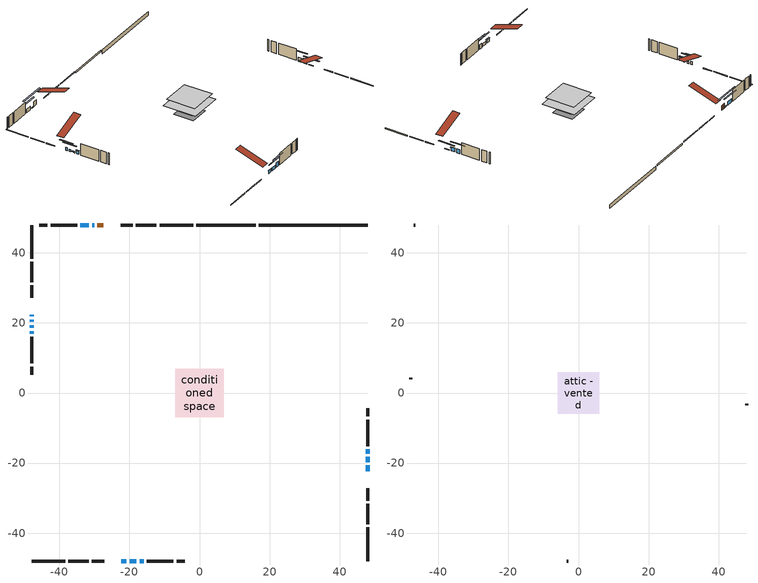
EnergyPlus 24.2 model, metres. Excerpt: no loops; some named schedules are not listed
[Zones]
conditioned space
 floor outside (Floor1 construction): -2.74,-2.74 -2.74,2.74 2.74,2.74 2.74,-2.74 z0.56
 floor adiabatic (Floor4 construction): -3.16,-3.16 -3.16,3.16 3.16,3.16 3.16,-3.16 z0.56
 floor adiabatic (AdiabaticFloorConstruction): -6.89,-6.89 -6.89,6.89 6.89,6.89 6.89,-6.89 z3
 floor foundation (Slab1 construction): -4.12,-4.12 -4.12,4.12 4.12,4.12 4.12,-4.12 z-1.3
 floor foundation (Slab2 construction): -3.16,-3.16 -3.16,3.16 3.16,3.16 3.16,-3.16 z0
 wall outside (RimJoist1 construction): -1.81,47.95 -11.39,47.95 / -47.95,-47.95 -38.37,-47.95 / -47.95,47.95 -47.95,38.37 / 47.95,-47.95 47.95,-38.37 z0.56:0.86
 wall outside (RimJoist2 construction): -12.32,47.95 -18.13,47.95 / -37.44,-47.95 -31.62,-47.95 / -47.95,37.44 -47.95,31.62 / 47.95,-37.44 47.95,-31.62 z0.56:0.86
 wall outside (RimJoist3 construction): -19.06,47.95 -22.53,47.95 / -30.7,-47.95 -27.23,-47.95 / -47.95,30.7 -47.95,27.23 / 47.95,-30.7 47.95,-27.23 z0.56:0.86
 wall outside (AdiabaticWallConstruction 1): -27.41,47.95 -29.15,47.95 z0.56:2.59
 wall outside (AdiabaticWallConstruction): 47.95,-22.35 47.95,-20.63 z0.56:0.76; -47.95,22.35 -47.95,21.85 / -22.35,-47.95 -20.85,-47.95 / -19.92,-47.95 -18.04,-47.95 z0.56:1.76; -47.95,20.92 -47.95,20.27 z0.56:1.31; 47.95,-19.7 47.95,-18.2 / -47.95,17.66 -47.95,16.96 z0.56:2.06; -47.95,19.34 -47.95,18.59 z0.56:1.06; -30.07,47.95 -30.68,47.95 z0.56:0.96; 47.95,-17.27 47.95,-16.12 z0.56:2.16; -31.6,47.95 -34,47.95 z0.56:1.96; -17.11,-47.95 -15.95,-47.95 z0.56:2.36
 wall outside (Wall1 construction): -34.93,47.95 -42.51,47.95 / -15.02,-47.95 -7.45,-47.95 / -47.95,16.03 -47.95,8.45 / 47.95,-15.19 47.95,-7.62 z0.56:5.44
 wall outside (Wall2 construction): -43.44,47.95 -45.7,47.95 / -6.52,-47.95 -4.25,-47.95 / -47.95,7.53 -47.95,5.26 / 47.95,-6.69 47.95,-4.42 z0.56:5.44
 wall foundation (FoundationWall1 construction): 16.95,47.95,-1.3 16.95,47.95,0.3 44.85,47.95,0.3 44.85,47.95,0.22 47.95,47.95,0.22 47.95,47.95,-1.3
 wall foundation (FoundationWall2 construction): 16.02,47.95 -0.88,47.95 z0:0.56
 window (WindowConstruction): 47.95,-22.35 47.95,-20.63 z0.56:0.76
 window (WindowConstruction 5): -47.95,22.35 -47.95,21.85 z0.56:1.76
 window (WindowConstruction 6): -47.95,20.92 -47.95,20.27 z0.56:1.31
 window (WindowConstruction 7): 47.95,-19.7 47.95,-18.2 z0.56:2.06
 window (WindowConstruction 8): -22.35,-47.95 -20.85,-47.95 z0.56:1.76
 window (WindowConstruction 9): -47.95,19.34 -47.95,18.59 z0.56:1.06
 window (WindowConstruction 10): -47.95,17.66 -47.95,16.96 z0.56:2.06
 window (WindowConstruction 11): -30.08,47.95 -30.68,47.95 z0.56:0.96
 window (WindowConstruction 1): 47.95,-17.27 47.95,-16.12 z0.56:2.16
 window (WindowConstruction 2): -31.6,47.95 -34,47.95 z0.56:1.96
 window (WindowConstruction 3): -19.92,-47.95 -18.04,-47.95 z0.56:1.76
 window (WindowConstruction 4): -17.11,-47.95 -15.95,-47.95 z0.56:2.36
 door (Door): -27.41,47.95 -29.15,47.95 z0.56:2.59
 ceiling adiabatic (AdiabaticFloorConstruction): 6.89,-6.89 6.89,6.89 -6.89,6.89 -6.89,-6.89 z3
attic - vented
 floor to conditioned space (Floor2 construction Reversed): -5.89,-5.89 -5.89,5.89 5.89,5.89 5.89,-5.89 z5.44
 wall outside (Wall4 construction): -46.63,47.95 -47.02,47.95 / -3.32,-47.95 -2.94,-47.95 / -47.95,4.33 -47.95,3.94 / 47.95,-3.49 47.95,-3.11 z0.56:5.44
 roof outside (Roof1 construction): -26.48,47.95,5.44 -26.48,36.46,9.26 -23.46,36.46,9.26 -23.46,47.95,5.44; -23.28,-47.95,5.44 -23.28,-36.46,9.26 -26.3,-36.46,9.26 -26.3,-47.95,5.44; -47.95,23.28,5.44 -36.46,23.28,9.26 -36.46,26.3,9.26 -47.95,26.3,5.44; 47.95,-23.28,5.44 36.46,-23.28,9.26 36.46,-26.3,9.26 47.95,-26.3,5.44
shading: 47.95,-18.11 47.95,-24.87 48.36,-24.87 48.36,-18.11 z3.28; -47.95,19.33 -47.95,24.87 -48.36,24.87 -48.36,19.33 z4.28; -47.95,17.75 -47.95,23.44 -48.36,23.44 -48.36,17.75 z3.83; 47.95,-18 47.95,-19.9 48.36,-19.9 48.36,-18 z2.26; -20.65,-47.95 -22.55,-47.95 -22.55,-48.36 -20.65,-48.36 z1.96; -47.95,18.39 -47.95,19.54 -48.36,19.54 -48.36,18.39 z1.26; -47.95,16.76 -47.95,17.86 -48.36,17.86 -48.36,16.76 z2.26; -35.9,47.95 -24.85,47.95 -24.85,48.36 -35.9,48.36 z6.18; 47.95,-13.6 47.95,-19.79 48.36,-19.79 48.36,-13.6 z4.68; -36.52,47.95 -29.08,47.95 -29.08,48.36 -36.52,48.36 z4.48; -15.52,-47.95 -22.44,-47.95 -22.44,-48.36 -15.52,-48.36 z4.28; -13.43,-47.95 -19.63,-47.95 -19.63,-48.36 -13.43,-48.36 z4.88
[Building]
Building 1: Terrain=Suburbs
[Site:Location]
Toronto City Centre_ON: Latitude {deg}=43.63; Longitude {deg}=-79.39; Time Zone {hr}=-5; Elevation {m}=77; Keep Site Location Information=Yes
[Site:GroundTemperature:Shallow]
5.01852, 3.26908, 3.12898, 3.95918, 7.29196, 10.6092, 13.4851, 15.3069, 15.4617, 13.9799, 11.1774, 7.9619
[Site:WaterMainsTemperature]
Calculation Method=Schedule; Temperature Schedule=mains temperature schedule
[Material] Roughness=Rough; Thermal Absorptance=0.9
Name | Thickness {m} | Conductivity {W/m-K} | Density {kg/m3} | Specific Heat {J/kg-K} | Solar Absorptance | Visible Absorptance
asphalt or fiberglass shingles | 0.00635 | 0.162714 | 1121.4 | 1465.45 | 0.4 | 0.4
ceiling stud and cavity | 0.1397 | 0.094449 | 65.682 | 1177.47 | 0.7 | 0.7
concrete 4.0 in. | 0.1016 | 1.803125 | 2242.8 | 837.4 | 0.7 | 0.7
concrete 8.0 in. | 0.2032 | 1.803125 | 2242.8 | 837.4 | 0.7 | 0.7
door material | 0.04445 | 0.188738 | 512.64 | 1214.23 | 0.7 | 0.7
exterior vertical ins | 0.00202101 | 0.029427 | 32.04 | 1214.23 | 0.7 | 0.7
floor covering | 0.0127 | 9.015625 | 54.468 | 1339.84 | 0.6 | 0.6
floor covering 1 | 0.0127 | 0.0433444 | 54.468 | 1339.84 | 0.6 | 0.6
floor rigid ins | 0.051816 | 0.029427 | 32.04 | 1214.23 | 0.7 | 0.7
floor rigid ins 1; wall rigid ins | 0.512978 | 0.029427 | 32.04 | 1214.23 | 0.7 | 0.7
floor stud and cavity | 0.0889 | 0.30506 | 50.32683 | 1063.81 | 0.7 | 0.7
floor stud and cavity 1 | 0.1397 | 0.0995581 | 92.3553 | 1139.71 | 0.7 | 0.7
floor stud and cavity 2 | 0.1397 | 1.75129 | 37.0049 | 1207.88 | 0.7 | 0.7
furniture material conditioned space 1 | 0.1524 | 0.115458 | 640.8 | 1214.23 | 0.6 | 0.6
gypsum board | 0.0127 | 0.160291 | 801 | 837.4 | 0.6 | 0.6
gypsum board 1 | 0.0127 | 0.160291 | 801 | 837.4 | 0.7 | 0.7
osb sheathing 0.5 in. | 0.0127 | 0.115458 | 512.64 | 1214.23 | 0.7 | 0.7
osb sheathing 0.75 in. | 0.01905 | 0.115458 | 512.64 | 1214.23 | 0.7 | 0.7
osb sheathing 2.0 in. | 0.0508 | 0.115458 | 512.64 | 1214.23 | 0.7 | 0.7
rim joist stud and cavity | 0.0508 | 0.0451784 | 125.044 | 1163.47 | 0.6 | 0.6
rim joist stud and cavity 1 | 0.0508 | 0.648972 | 50.32683 | 1063.81 | 0.6 | 0.6
rim joist stud and cavity 2 | 0.0508 | 0.196989 | 50.32683 | 1063.81 | 0.6 | 0.6
wall stud and cavity | 0.1397 | 0.119666 | 139.0536 | 1170.24 | 0.7 | 0.7
wall stud and cavity 1 | 0.1397 | 0.120576 | 139.0536 | 1170.24 | 0.7 | 0.7
wall stud and cavity 2 | 0.0889 | 6.9971 | 50.32683 | 1063.81 | 0.6 | 0.6
wall stud and cavity 3 | 0.0889 | 0.380278 | 52.3479 | 1209.89 | 0.7 | 0.7
wall stud and cavity 4 | 0.0889 | 0.391764 | 83.0341 | 1211.67 | 0.7 | 0.7
wood siding | 0.0254 | 0.102417 | 544.68 | 1172.36 | 0.4 | 0.4
wood siding 1 | 0.00254 | 0.102417 | 544.68 | 1172.36 | 0.4 | 0.4
wood siding 2; wood siding 3; wood siding 4 | 0.0254 | 0.102417 | 544.68 | 1172.36 | 0.7 | 0.7
[WindowMaterial:SimpleGlazingSystem]
Name | U-Factor {W/m2-K} | Solar Heat Gain Coefficient
WindowMaterial | 3.14732 | 0.44
WindowMaterial 1 | 2.91168 | 0.67
WindowMaterial 10 | 5.21638 | 0.63
WindowMaterial 11 | 3.034891 | 0.53
WindowMaterial 2 | 2.890102 | 0.69
WindowMaterial 3 | 5.2794 | 0.67
WindowMaterial 4 | 5.50596 | 0.71
WindowMaterial 5 | 2.989467 | 0.6
WindowMaterial 6 | 2.98322 | 0.6
WindowMaterial 7 | 2.94291 | 0.65
WindowMaterial 8 | 2.95029 | 0.64
WindowMaterial 9 | 3.0048 | 0.58
[Construction]
AdiabaticFloorConstruction: floor stud and cavity 2, floor rigid ins 1, osb sheathing 0.75 in., floor covering 1
AdiabaticWallConstruction: wood siding 3, wall rigid ins, wall stud and cavity 3, gypsum board
AdiabaticWallConstruction 1: wood siding 4, wall rigid ins, wall stud and cavity 3, gypsum board
Door: door material
Floor1 construction: floor stud and cavity, floor covering
Floor2 construction Reversed: gypsum board, ceiling stud and cavity
Floor4 construction: floor stud and cavity 1, floor rigid ins, osb sheathing 0.75 in., floor covering 1
FoundationWall1 construction: concrete 8.0 in.
FoundationWall2 construction: concrete 8.0 in., gypsum board 1
furniture construction conditioned space 1: furniture material conditioned space 1
PartitionWallConstruction: gypsum board, wall stud and cavity 4, gypsum board
RimJoist1 construction: wood siding 2, osb sheathing 2.0 in., rim joist stud and cavity
RimJoist2 construction: wood siding 2, rim joist stud and cavity 1
RimJoist3 construction: wood siding 2, rim joist stud and cavity 2
Roof1 construction: asphalt or fiberglass shingles
Slab1 construction; Slab2 construction: concrete 4.0 in.
Wall1 construction: wood siding, osb sheathing 0.5 in., wall stud and cavity, gypsum board
Wall2 construction: wood siding, osb sheathing 0.5 in., wall stud and cavity 1, gypsum board
Wall4 construction: wood siding 1, wall stud and cavity 2
WindowConstruction: WindowMaterial
WindowConstruction 1: WindowMaterial 1
WindowConstruction 10: WindowMaterial 10
WindowConstruction 11: WindowMaterial 11
WindowConstruction 2: WindowMaterial 2
WindowConstruction 3: WindowMaterial 3
WindowConstruction 4: WindowMaterial 4
WindowConstruction 5: WindowMaterial 5
WindowConstruction 6: WindowMaterial 6
WindowConstruction 7: WindowMaterial 7
WindowConstruction 8: WindowMaterial 8
WindowConstruction 9: WindowMaterial 9
[Zone] Multiplier=1; Part of Total Floor Area=Yes
Name | Volume {m3}
attic - vented | 86.3716
conditioned space | 613.3
[Space]
Name | Zone | Volume {m3}
attic - vented 1 | attic - vented | 86.3716
conditioned space 1 | conditioned space | 613.3
[ZoneInfiltration:EffectiveLeakageArea]
infil attic - vented 1: Zone or Space=attic - vented 1; Schedule=Always On Discrete; Effective Air Leakage Area {cm2}=5852.63; Stack Coefficient=0.000605301; Wind Coefficient=1.66229e-05
[ZoneMixing]
whole house fan mix: Zone or Space=attic - vented; Schedule=Always On Continuous; Design Flow Rate Calculation Method=Flow/Zone; Design Flow Rate {m3/s}=0; Source Zone or Space=conditioned space
[SurfaceProperty:ExposedFoundationPerimeter] Exposed Perimeter Calculation Method=TotalExposedPerimeter
Name | Total Exposed Perimeter {m}
Slab1 | 31
Slab2 | 16.9
[InternalMass] Zone or ZoneList=conditioned space; Space or SpaceList=conditioned space 1
Name | Construction | Surface Area {m2}
furniture mass conditioned space 1 | furniture construction conditioned space 1 | 147.24
partition wall mass | PartitionWallConstruction | 328.1
[Lights]
interior lighting: Zone or ZoneList or Space or SpaceList=conditioned space 1; Schedule=interior lighting schedule; Design Level Calculation Method=LightingLevel; Lighting Level {W}=343.2; Return Air Fraction=0; Fraction Radiant=0.6; Fraction Visible=0.2; Fraction Replaceable=1
[People]
occupants: Zone or ZoneList or Space or SpaceList=conditioned space 1; Number of People Schedule=occupants schedule; Number of People Calculation Method=People; Number of People=3; Fraction Radiant=0.314171; Sensible Heat Fraction=0.56303; Activity Level Schedule=occupants activity schedule; Carbon Dioxide Generation Rate {m3/s-W}=0; Enable ASHRAE 55 Comfort Warnings=No; Mean Radiant Temperature Calculation Type=EnclosureAveraged
[ElectricEquipment] Zone or ZoneList or Space or SpaceList=conditioned space 1; Design Level Calculation Method=EquipmentLevel
Name | Schedule | Design Level {W} | Fraction Latent | Fraction Radiant | Fraction Lost
clothes dryer | clothes dryer schedule | 140.772 | 0.015 | 0.081 | 0.85
clothes washer | clothes washer schedule | 32.1985 | 0.03 | 0.162 | 0.7
cooking range | cooking range schedule | 215.147 | 0.08 | 0.432 | 0.2
dishwasher | dishwasher schedule | 66.8632 | 0.3 | 0.18 | 0.4
fridge | fridge schedule | 72.9452 | 0 | 0.6 | 0
mech vent bath fan 0 | mech vent bath fan 0 schedule | 50.2 | 0 | 0 | 1
mech vent bath fan 1 | mech vent bath fan 1 schedule | 50.2 | 0 | 0 | 1
mech vent house fan | mech vent house fan schedule | 0 | 0 | 0 | 1
mech vent house fan cfis | mech vent house fan cfis schedule | 0 | 0 | 0 | 0
mech vent range fan 0 | mech vent range fan 0 schedule | 57 | 0 | 0 | 1
misc plug loads | misc plug loads schedule | 494.7 | 0.045 | 0.513 | 0.1
whole house fan | Always On Discrete | 0 | 0 | 0 | 1
[OtherEquipment] Zone or ZoneList or Space or SpaceList=conditioned space 1; Design Level Calculation Method=EquipmentLevel
Name | Fuel Type | Schedule | Design Level {W} | Fraction Latent | Fraction Radiant | Fraction Lost
clothes dryer 1 | Electricity | clothes dryer schedule | 0 | 0.015 | 0.081 | 0.85
cooking range 1 | Electricity | cooking range schedule | 0 | 0.08 | 0.432 | 0.2
general water use latent | None | general water use schedule | 62.594 | 1 | 0 | 0
general water use sensible | None | general water use schedule | -61.6891 | 0 | 0.6 | 0
mech vent house fan latent load | None | Always On Discrete | 0 | 1 | 0 | 0
mech vent house fan sensible load | None | Always On Discrete | 0 | 0 | 0 | 0
water heater energy adjustment1 | Electricity | Always On Discrete | 0.01 | 0 | 0 | 1
[ZoneInfiltration:DesignFlowRate] Zone or ZoneList or Space or SpaceList=conditioned space 1; Schedule=Always On Discrete; Design Flow Rate Calculation Method=Flow/Zone; Design Flow Rate {m3/s}=0
infil flow; natural vent flow; whole house fan flow
[Foundation:Kiva] Initial Indoor Air Temperature {C}=18; Wall Depth Below Slab {m}=0.2032
Name | Wall Height Above Grade {m} | Custom Block Material Name 1 | Custom Block Depth 1 {m} | Custom Block X Position 1 {m} | Custom Block Z Position 1 {m}
Foundation Kiva 1 | 0.299984
Foundation Kiva 2 | 0.560009 | exterior vertical ins | 0.560009 | 0.2159 | 0
[Foundation:Kiva:Settings]
Soil Conductivity {W/m-K}=0.849921; Soil Density {kg/m3}=1842.3; Soil Specific Heat {J/kg-K}=418.7; Ground Solar Absorptivity=0.9; Ground Thermal Absorptivity=0.9; Ground Surface Roughness {m}=0.03; Far-Field Width {m}=40; Deep-Ground Boundary Condition=ZeroFlux; Deep-Ground Depth {m}=40; Minimum Cell Dimension {m}=0.2; Maximum Cell Growth Coefficient=3; Simulation Timestep=Timestep
[Exterior:Lights]
exterior lighting: Schedule=exterior lighting schedule; Design Level {W}=75.6
[Schedule:Constant]
Name | Hourly Value
Always On Continuous; mech vent house fan schedule; mech vent house fan cfis schedule; Always On Discrete | 1
occupants activity schedule | 117.228
fridge schedule | 0
[Schedule:Week:Daily]
interior lighting schedule Week Rule - Jan1-Jan27: interior lighting schedule day, interior lighting schedule day, interior lighting schedule day, interior lighting schedule day, interior lighting schedule day, interior lighting schedule day, interior lighting schedule day, interior lighting schedule default day, interior lighting schedule default day, interior lighting schedule default day, interior lighting schedule default day, interior lighting schedule default day
interior lighting schedule Week Rule - Jan28-Feb3: interior lighting schedule day, interior lighting schedule day, interior lighting schedule day, interior lighting schedule day, interior lighting schedule day 1, interior lighting schedule day 1, interior lighting schedule day 1, interior lighting schedule default day, interior lighting schedule default day, interior lighting schedule default day, interior lighting schedule default day, interior lighting schedule default day
interior lighting schedule Week Rule - Feb4-Feb24: interior lighting schedule day 1, interior lighting schedule day 1, interior lighting schedule day 1, interior lighting schedule day 1, interior lighting schedule day 1, interior lighting schedule day 1, interior lighting schedule day 1, interior lighting schedule default day, interior lighting schedule default day, interior lighting schedule default day, interior lighting schedule default day, interior lighting schedule default day
interior lighting schedule Week Rule - Feb25-Mar3: interior lighting schedule day 1, interior lighting schedule day 1, interior lighting schedule day 1, interior lighting schedule day 1, interior lighting schedule day 2, interior lighting schedule day 2, interior lighting schedule day 2, interior lighting schedule default day, interior lighting schedule default day, interior lighting schedule default day, interior lighting schedule default day, interior lighting schedule default day
interior lighting schedule Week Rule - Mar4-Mar31: interior lighting schedule day 2, interior lighting schedule day 2, interior lighting schedule day 2, interior lighting schedule day 2, interior lighting schedule day 2, interior lighting schedule day 2, interior lighting schedule day 2, interior lighting schedule default day, interior lighting schedule default day, interior lighting schedule default day, interior lighting schedule default day, interior lighting schedule default day
interior lighting schedule Week Rule - Apr1-Apr28: interior lighting schedule day 3, interior lighting schedule day 3, interior lighting schedule day 3, interior lighting schedule day 3, interior lighting schedule day 3, interior lighting schedule day 3, interior lighting schedule day 3, interior lighting schedule default day, interior lighting schedule default day, interior lighting schedule default day, interior lighting schedule default day, interior lighting schedule default day
interior lighting schedule Week Rule - Apr29-May5: interior lighting schedule day 3, interior lighting schedule day 3, interior lighting schedule day 4, interior lighting schedule day 4, interior lighting schedule day 4, interior lighting schedule day 4, interior lighting schedule day 4, interior lighting schedule default day, interior lighting schedule default day, interior lighting schedule default day, interior lighting schedule default day, interior lighting schedule default day
interior lighting schedule Week Rule - May6-May26: interior lighting schedule day 4, interior lighting schedule day 4, interior lighting schedule day 4, interior lighting schedule day 4, interior lighting schedule day 4, interior lighting schedule day 4, interior lighting schedule day 4, interior lighting schedule default day, interior lighting schedule default day, interior lighting schedule default day, interior lighting schedule default day, interior lighting schedule default day
interior lighting schedule Week Rule - May27-Jun2: interior lighting schedule day 4, interior lighting schedule day 4, interior lighting schedule day 4, interior lighting schedule day 4, interior lighting schedule day 4, interior lighting schedule day 5, interior lighting schedule day 5, interior lighting schedule default day, interior lighting schedule default day, interior lighting schedule default day, interior lighting schedule default day, interior lighting schedule default day
interior lighting schedule Week Rule - Jun3-Jun30: interior lighting schedule day 5, interior lighting schedule day 5, interior lighting schedule day 5, interior lighting schedule day 5, interior lighting schedule day 5, interior lighting schedule day 5, interior lighting schedule day 5, interior lighting schedule default day, interior lighting schedule default day, interior lighting schedule default day, interior lighting schedule default day, interior lighting schedule default day
interior lighting schedule Week Rule - Jul1-Jul28: interior lighting schedule day 6, interior lighting schedule day 6, interior lighting schedule day 6, interior lighting schedule day 6, interior lighting schedule day 6, interior lighting schedule day 6, interior lighting schedule day 6, interior lighting schedule default day, interior lighting schedule default day, interior lighting schedule default day, interior lighting schedule default day, interior lighting schedule default day
interior lighting schedule Week Rule - Jul29-Aug4: interior lighting schedule day 6, interior lighting schedule day 6, interior lighting schedule day 6, interior lighting schedule day 7, interior lighting schedule day 7, interior lighting schedule day 7, interior lighting schedule day 7, interior lighting schedule default day, interior lighting schedule default day, interior lighting schedule default day, interior lighting schedule default day, interior lighting schedule default day
interior lighting schedule Week Rule - Aug5-Aug25: interior lighting schedule day 7, interior lighting schedule day 7, interior lighting schedule day 7, interior lighting schedule day 7, interior lighting schedule day 7, interior lighting schedule day 7, interior lighting schedule day 7, interior lighting schedule default day, interior lighting schedule default day, interior lighting schedule default day, interior lighting schedule default day, interior lighting schedule default day
interior lighting schedule Week Rule - Aug26-Sep1: interior lighting schedule day 7, interior lighting schedule day 7, interior lighting schedule day 7, interior lighting schedule day 7, interior lighting schedule day 7, interior lighting schedule day 7, interior lighting schedule day 8, interior lighting schedule default day, interior lighting schedule default day, interior lighting schedule default day, interior lighting schedule default day, interior lighting schedule default day
interior lighting schedule Week Rule - Sep2-Sep29: interior lighting schedule day 8, interior lighting schedule day 8, interior lighting schedule day 8, interior lighting schedule day 8, interior lighting schedule day 8, interior lighting schedule day 8, interior lighting schedule day 8, interior lighting schedule default day, interior lighting schedule default day, interior lighting schedule default day, interior lighting schedule default day, interior lighting schedule default day
interior lighting schedule Week Rule - Sep30-Oct6: interior lighting schedule day 8, interior lighting schedule day 9, interior lighting schedule day 9, interior lighting schedule day 9, interior lighting schedule day 9, interior lighting schedule day 9, interior lighting schedule day 9, interior lighting schedule default day, interior lighting schedule default day, interior lighting schedule default day, interior lighting schedule default day, interior lighting schedule default day
interior lighting schedule Week Rule - Oct7-Oct27: interior lighting schedule day 9, interior lighting schedule day 9, interior lighting schedule day 9, interior lighting schedule day 9, interior lighting schedule day 9, interior lighting schedule day 9, interior lighting schedule day 9, interior lighting schedule default day, interior lighting schedule default day, interior lighting schedule default day, interior lighting schedule default day, interior lighting schedule default day
interior lighting schedule Week Rule - Oct28-Nov3: interior lighting schedule day 9, interior lighting schedule day 9, interior lighting schedule day 9, interior lighting schedule day 9, interior lighting schedule day 10, interior lighting schedule day 10, interior lighting schedule day 10, interior lighting schedule default day, interior lighting schedule default day, interior lighting schedule default day, interior lighting schedule default day, interior lighting schedule default day
interior lighting schedule Week Rule - Nov4-Nov24: interior lighting schedule day 10, interior lighting schedule day 10, interior lighting schedule day 10, interior lighting schedule day 10, interior lighting schedule day 10, interior lighting schedule day 10, interior lighting schedule day 10, interior lighting schedule default day, interior lighting schedule default day, interior lighting schedule default day, interior lighting schedule default day, interior lighting schedule default day
interior lighting schedule Week Rule - Nov25-Dec1: interior lighting schedule day 10, interior lighting schedule day 10, interior lighting schedule day 10, interior lighting schedule day 10, interior lighting schedule day 10, interior lighting schedule day 10, interior lighting schedule day 11, interior lighting schedule default day, interior lighting schedule default day, interior lighting schedule default day, interior lighting schedule default day, interior lighting schedule default day
interior lighting schedule Week Rule - Dec2-Dec31: interior lighting schedule day 11, interior lighting schedule day 11, interior lighting schedule day 11, interior lighting schedule day 11, interior lighting schedule day 11, interior lighting schedule day 11, interior lighting schedule day 11, interior lighting schedule default day, interior lighting schedule default day, interior lighting schedule default day, interior lighting schedule default day, interior lighting schedule default day
occupants schedule Week Rule - Jan1-Dec31: occupants schedule day, occupants schedule day, occupants schedule day, occupants schedule day, occupants schedule day, occupants schedule day, occupants schedule day, occupants schedule default day, occupants schedule default day, occupants schedule default day, occupants schedule default day, occupants schedule default day
clothes dryer schedule Week Rule - Jan1-Dec31: clothes dryer schedule day, clothes dryer schedule day, clothes dryer schedule day, clothes dryer schedule day, clothes dryer schedule day, clothes dryer schedule day, clothes dryer schedule day, clothes dryer schedule default day, clothes dryer schedule default day, clothes dryer schedule default day, clothes dryer schedule default day, clothes dryer schedule default day
clothes washer schedule Week Rule - Jan1-Dec31: clothes washer schedule day, clothes washer schedule day, clothes washer schedule day, clothes washer schedule day, clothes washer schedule day, clothes washer schedule day, clothes washer schedule day, clothes washer schedule default day, clothes washer schedule default day, clothes washer schedule default day, clothes washer schedule default day, clothes washer schedule default day
cooking range schedule Week Rule - Jan1-Dec31: cooking range schedule day, cooking range schedule day, cooking range schedule day, cooking range schedule day, cooking range schedule day, cooking range schedule day, cooking range schedule day, cooking range schedule default day, cooking range schedule default day, cooking range schedule default day, cooking range schedule default day, cooking range schedule default day
dishwasher schedule Week Rule - Jan1-Dec31: dishwasher schedule day, dishwasher schedule day, dishwasher schedule day, dishwasher schedule day, dishwasher schedule day, dishwasher schedule day, dishwasher schedule day, dishwasher schedule default day, dishwasher schedule default day, dishwasher schedule default day, dishwasher schedule default day, dishwasher schedule default day
mech vent bath fan 0 schedule Week Rule - Jan1-Dec31: mech vent bath fan 0 schedule day, mech vent bath fan 0 schedule day, mech vent bath fan 0 schedule day, mech vent bath fan 0 schedule day, mech vent bath fan 0 schedule day, mech vent bath fan 0 schedule day, mech vent bath fan 0 schedule day, mech vent bath fan 0 schedule default day, mech vent bath fan 0 schedule default day, mech vent bath fan 0 schedule default day, mech vent bath fan 0 schedule default day, mech vent bath fan 0 schedule default day
mech vent bath fan 1 schedule Week Rule - Jan1-Dec31: mech vent bath fan 1 schedule day, mech vent bath fan 1 schedule day, mech vent bath fan 1 schedule day, mech vent bath fan 1 schedule day, mech vent bath fan 1 schedule day, mech vent bath fan 1 schedule day, mech vent bath fan 1 schedule day, mech vent bath fan 1 schedule default day, mech vent bath fan 1 schedule default day, mech vent bath fan 1 schedule default day, mech vent bath fan 1 schedule default day, mech vent bath fan 1 schedule default day
mech vent range fan 0 schedule Week Rule - Jan1-Dec31: mech vent range fan 0 schedule day, mech vent range fan 0 schedule day, mech vent range fan 0 schedule day, mech vent range fan 0 schedule day, mech vent range fan 0 schedule day, mech vent range fan 0 schedule day, mech vent range fan 0 schedule day, mech vent range fan 0 schedule default day, mech vent range fan 0 schedule default day, mech vent range fan 0 schedule default day, mech vent range fan 0 schedule default day, mech vent range fan 0 schedule default day
misc plug loads schedule Week Rule - Jan1-Dec31: misc plug loads schedule day, misc plug loads schedule day, misc plug loads schedule day, misc plug loads schedule day, misc plug loads schedule day, misc plug loads schedule day, misc plug loads schedule day, misc plug loads schedule default day, misc plug loads schedule default day, misc plug loads schedule default day, misc plug loads schedule default day, misc plug loads schedule default day
general water use schedule Week Rule - Jan1-Dec31: general water use schedule day, general water use schedule day, general water use schedule day, general water use schedule day, general water use schedule day, general water use schedule day, general water use schedule day, general water use schedule default day, general water use schedule default day, general water use schedule default day, general water use schedule default day, general water use schedule default day
exterior lighting schedule Week Rule - Jan1-Jan27: exterior lighting schedule day, exterior lighting schedule day, exterior lighting schedule day, exterior lighting schedule day, exterior lighting schedule day, exterior lighting schedule day, exterior lighting schedule day, exterior lighting schedule default day, exterior lighting schedule default day, exterior lighting schedule default day, exterior lighting schedule default day, exterior lighting schedule default day
exterior lighting schedule Week Rule - Jan28-Feb3: exterior lighting schedule day, exterior lighting schedule day, exterior lighting schedule day, exterior lighting schedule day, exterior lighting schedule day 1, exterior lighting schedule day 1, exterior lighting schedule day 1, exterior lighting schedule default day, exterior lighting schedule default day, exterior lighting schedule default day, exterior lighting schedule default day, exterior lighting schedule default day
exterior lighting schedule Week Rule - Feb4-Feb24: exterior lighting schedule day 1, exterior lighting schedule day 1, exterior lighting schedule day 1, exterior lighting schedule day 1, exterior lighting schedule day 1, exterior lighting schedule day 1, exterior lighting schedule day 1, exterior lighting schedule default day, exterior lighting schedule default day, exterior lighting schedule default day, exterior lighting schedule default day, exterior lighting schedule default day
exterior lighting schedule Week Rule - Feb25-Mar3: exterior lighting schedule day 1, exterior lighting schedule day 1, exterior lighting schedule day 1, exterior lighting schedule day 1, exterior lighting schedule day 2, exterior lighting schedule day 2, exterior lighting schedule day 2, exterior lighting schedule default day, exterior lighting schedule default day, exterior lighting schedule default day, exterior lighting schedule default day, exterior lighting schedule default day
exterior lighting schedule Week Rule - Mar4-Mar31: exterior lighting schedule day 2, exterior lighting schedule day 2, exterior lighting schedule day 2, exterior lighting schedule day 2, exterior lighting schedule day 2, exterior lighting schedule day 2, exterior lighting schedule day 2, exterior lighting schedule default day, exterior lighting schedule default day, exterior lighting schedule default day, exterior lighting schedule default day, exterior lighting schedule default day
exterior lighting schedule Week Rule - Apr1-Apr28: exterior lighting schedule day 3, exterior lighting schedule day 3, exterior lighting schedule day 3, exterior lighting schedule day 3, exterior lighting schedule day 3, exterior lighting schedule day 3, exterior lighting schedule day 3, exterior lighting schedule default day, exterior lighting schedule default day, exterior lighting schedule default day, exterior lighting schedule default day, exterior lighting schedule default day
exterior lighting schedule Week Rule - Apr29-May5: exterior lighting schedule day 3, exterior lighting schedule day 3, exterior lighting schedule day 4, exterior lighting schedule day 4, exterior lighting schedule day 4, exterior lighting schedule day 4, exterior lighting schedule day 4, exterior lighting schedule default day, exterior lighting schedule default day, exterior lighting schedule default day, exterior lighting schedule default day, exterior lighting schedule default day
exterior lighting schedule Week Rule - May6-May26: exterior lighting schedule day 4, exterior lighting schedule day 4, exterior lighting schedule day 4, exterior lighting schedule day 4, exterior lighting schedule day 4, exterior lighting schedule day 4, exterior lighting schedule day 4, exterior lighting schedule default day, exterior lighting schedule default day, exterior lighting schedule default day, exterior lighting schedule default day, exterior lighting schedule default day
exterior lighting schedule Week Rule - May27-Jun2: exterior lighting schedule day 4, exterior lighting schedule day 4, exterior lighting schedule day 4, exterior lighting schedule day 4, exterior lighting schedule day 4, exterior lighting schedule day 5, exterior lighting schedule day 5, exterior lighting schedule default day, exterior lighting schedule default day, exterior lighting schedule default day, exterior lighting schedule default day, exterior lighting schedule default day
exterior lighting schedule Week Rule - Jun3-Jun30: exterior lighting schedule day 5, exterior lighting schedule day 5, exterior lighting schedule day 5, exterior lighting schedule day 5, exterior lighting schedule day 5, exterior lighting schedule day 5, exterior lighting schedule day 5, exterior lighting schedule default day, exterior lighting schedule default day, exterior lighting schedule default day, exterior lighting schedule default day, exterior lighting schedule default day
exterior lighting schedule Week Rule - Jul1-Jul28: exterior lighting schedule day 6, exterior lighting schedule day 6, exterior lighting schedule day 6, exterior lighting schedule day 6, exterior lighting schedule day 6, exterior lighting schedule day 6, exterior lighting schedule day 6, exterior lighting schedule default day, exterior lighting schedule default day, exterior lighting schedule default day, exterior lighting schedule default day, exterior lighting schedule default day
[Schedule:Year]
interior lighting schedule: interior lighting schedule Week Rule - Jan1-Jan27, 1, 1, 1, 27, interior lighting schedule Week Rule - Jan28-Feb3, 1, 28, 2, 3, interior lighting schedule Week Rule - Feb4-Feb24, 2, 4, 2, 24, interior lighting schedule Week Rule - Feb25-Mar3, 2, 25, 3, 3, interior lighting schedule Week Rule - Mar4-Mar31, 3, 4, 3, 31, interior lighting schedule Week Rule - Apr1-Apr28, 4, 1, 4, 28, interior lighting schedule Week Rule - Apr29-May5, 4, 29, 5, 5, interior lighting schedule Week Rule - May6-May26, 5, 6, 5, 26, interior lighting schedule Week Rule - May27-Jun2, 5, 27, 6, 2, interior lighting schedule Week Rule - Jun3-Jun30, 6, 3, 6, 30, interior lighting schedule Week Rule - Jul1-Jul28, 7, 1, 7, 28, interior lighting schedule Week Rule - Jul29-Aug4, 7, 29, 8, 4, interior lighting schedule Week Rule - Aug5-Aug25, 8, 5, 8, 25, interior lighting schedule Week Rule - Aug26-Sep1, 8, 26, 9, 1, interior lighting schedule Week Rule - Sep2-Sep29, 9, 2, 9, 29, interior lighting schedule Week Rule - Sep30-Oct6, 9, 30, 10, 6, interior lighting schedule Week Rule - Oct7-Oct27, 10, 7, 10, 27, interior lighting schedule Week Rule - Oct28-Nov3, 10, 28, 11, 3, interior lighting schedule Week Rule - Nov4-Nov24, 11, 4, 11, 24, interior lighting schedule Week Rule - Nov25-Dec1, 11, 25, 12, 1, interior lighting schedule Week Rule - Dec2-Dec31, 12, 2, 12, 31
occupants schedule: occupants schedule Week Rule - Jan1-Dec31, 1, 1, 12, 31
clothes dryer schedule: clothes dryer schedule Week Rule - Jan1-Dec31, 1, 1, 12, 31
clothes washer schedule: clothes washer schedule Week Rule - Jan1-Dec31, 1, 1, 12, 31
cooking range schedule: cooking range schedule Week Rule - Jan1-Dec31, 1, 1, 12, 31
dishwasher schedule: dishwasher schedule Week Rule - Jan1-Dec31, 1, 1, 12, 31
mech vent bath fan 0 schedule: mech vent bath fan 0 schedule Week Rule - Jan1-Dec31, 1, 1, 12, 31
mech vent bath fan 1 schedule: mech vent bath fan 1 schedule Week Rule - Jan1-Dec31, 1, 1, 12, 31
mech vent range fan 0 schedule: mech vent range fan 0 schedule Week Rule - Jan1-Dec31, 1, 1, 12, 31
misc plug loads schedule: misc plug loads schedule Week Rule - Jan1-Dec31, 1, 1, 12, 31
general water use schedule: general water use schedule Week Rule - Jan1-Dec31, 1, 1, 12, 31
exterior lighting schedule: exterior lighting schedule Week Rule - Jan1-Jan27, 1, 1, 1, 27, exterior lighting schedule Week Rule - Jan28-Feb3, 1, 28, 2, 3, exterior lighting schedule Week Rule - Feb4-Feb24, 2, 4, 2, 24, exterior lighting schedule Week Rule - Feb25-Mar3, 2, 25, 3, 3, exterior lighting schedule Week Rule - Mar4-Mar31, 3, 4, 3, 31, exterior lighting schedule Week Rule - Apr1-Apr28, 4, 1, 4, 28, exterior lighting schedule Week Rule - Apr29-May5, 4, 29, 5, 5, exterior lighting schedule Week Rule - May6-May26, 5, 6, 5, 26, exterior lighting schedule Week Rule - May27-Jun2, 5, 27, 6, 2, exterior lighting schedule Week Rule - Jun3-Jun30, 6, 3, 6, 30, exterior lighting schedule Week Rule - Jul1-Jul28, 7, 1, 7, 28, exterior lighting schedule Week Rule - Jul29-Aug4, 7, 29, 8, 4, exterior lighting schedule Week Rule - Aug5-Aug25, 8, 5, 8, 25, exterior lighting schedule Week Rule - Aug26-Sep1, 8, 26, 9, 1, exterior lighting schedule Week Rule - Sep2-Sep29, 9, 2, 9, 29, exterior lighting schedule Week Rule - Sep30-Oct6, 9, 30, 10, 6, exterior lighting schedule Week Rule - Oct7-Oct27, 10, 7, 10, 27, exterior lighting schedule Week Rule - Oct28-Nov3, 10, 28, 11, 3, exterior lighting schedule Week Rule - Nov4-Nov24, 11, 4, 11, 24, exterior lighting schedule Week Rule - Nov25-Dec1, 11, 25, 12, 1, exterior lighting schedule Week Rule - Dec2-Dec31, 12, 2, 12, 31
[Schedule:Compact]
mains temperature schedule: Through: 01/01, For: AllDays, Until: 24:00, 8.80333, Through: 01/02, For: AllDays, Until: 24:00, 8.74333, Through: 01/03, For: AllDays, Until: 24:00, 8.68389, Through: 01/04, For: AllDays, Until: 24:00, 8.62611, Through: 01/05, For: AllDays, Until: 24:00, 8.56944, Through: 01/06, For: AllDays, Until: 24:00, 8.51389, Through: 01/07, For: AllDays, Until: 24:00, 8.45944, Through: 01/08, For: AllDays, Until: 24:00, 8.40611, Through: 01/09, For: AllDays, Until: 24:00, 8.35389, Through: 01/10, For: AllDays, Until: 24:00, 8.30278, Through: 01/11, For: AllDays, Until: 24:00, 8.25333, Through: 01/12, For: AllDays, Until: 24:00, 8.205, Through: 01/13, For: AllDays, Until: 24:00, 8.15778, Through: 01/14, For: AllDays, Until: 24:00, 8.11222, Through: 01/15, For: AllDays, Until: 24:00, 8.06778, Through: 01/16, For: AllDays, Until: 24:00, 8.02444, Through: 01/17, For: AllDays, Until: 24:00, 7.98222, Through: 01/18, For: AllDays, Until: 24:00, 7.94167, Through: 01/19, For: AllDays, Until: 24:00, 7.90222, Through: 01/20, For: AllDays, Until: 24:00, 7.86444, Through: 01/21, For: AllDays, Until: 24:00, 7.82778, Through: 01/22, For: AllDays, Until: 24:00, 7.79278, Through: 01/23, For: AllDays, Until: 24:00, 7.75889, Through: 01/24, For: AllDays, Until: 24:00, 7.72667, Through: 01/25, For: AllDays, Until: 24:00, 7.69556, Through: 01/26, For: AllDays, Until: 24:00, 7.66611, Through: 01/27, For: AllDays, Until: 24:00, 7.63778, Through: 01/28, For: AllDays, Until: 24:00, 7.61111, Through: 01/29, For: AllDays, Until: 24:00, 7.58556, Through: 01/30, For: AllDays, Until: 24:00, 7.56167, Through: 01/31, For: AllDays, Until: 24:00, 7.53944, Through: 02/01, For: AllDays, Until: 24:00, 7.51833, Through: 02/02, For: AllDays, Until: 24:00, 7.49889, Through: 02/03, For: AllDays, Until: 24:00, 7.48111, Through: 02/04, For: AllDays, Until: 24:00, 7.46444, Through: 02/05, For: AllDays, Until: 24:00, 7.44944, Through: 02/06, For: AllDays, Until: 24:00, 7.43556, Through: 02/07, For: AllDays, Until: 24:00, 7.42333, Through: 02/08, For: AllDays, Until: 24:00, 7.41278, Through: 02/09, For: AllDays, Until: 24:00, 7.40389, Through: 02/10, For: AllDays, Until: 24:00, 7.39611, Through: 02/11, For: AllDays, Until: 24:00, 7.39, Through: 02/12, For: AllDays, Until: 24:00, 7.38556, Through: 02/13, For: AllDays, Until: 24:00, 7.38222, Through: 02/14, For: AllDays, Until: 24:00, 7.38056, Through: 02/15, For: AllDays, Until: 24:00, 7.38056, Through: 02/16, For: AllDays, Until: 24:00, 7.38222, Through: 02/17, For: AllDays, Until: 24:00, 7.385, Through: 02/18, For: AllDays, Until: 24:00, 7.38944, Through: 02/19, For: AllDays, Until: 24:00, 7.395, Through: 02/20, For: AllDays, Until: 24:00, 7.40278, Through: 02/21, For: AllDays, Until: 24:00, 7.41167, Through: 02/22, For: AllDays, Until: 24:00, 7.42222, Through: 02/23, For: AllDays, Until: 24:00, 7.43389, Through: 02/24, For: AllDays, Until: 24:00, 7.44722, Through: 02/25, For: AllDays, Until: 24:00, 7.46222, Through: 02/26, For: AllDays, Until: 24:00, 7.47833, Through: 02/27, For: AllDays, Until: 24:00, 7.49611, Through: 02/28, For: AllDays, Until: 24:00, 7.51556, Through: 03/01, For: AllDays, Until: 24:00, 7.53667, Through: 03/02, For: AllDays, Until: 24:00, 7.55889, Through: 03/03, For: AllDays, Until: 24:00, 7.58222, Through: 03/04, For: AllDays, Until: 24:00, 7.60722, Through: 03/05, For: AllDays, Until: 24:00, 7.63389, Through: 03/06, For: AllDays, Until: 24:00, 7.66222, Through: 03/07, For: AllDays, Until: 24:00, 7.69111, Through: 03/08, For: AllDays, Until: 24:00, 7.72222, Through: 03/09, For: AllDays, Until: 24:00, 7.75444, Through: 03/10, For: AllDays, Until: 24:00, 7.78778, Through: 03/11, For: AllDays, Until: 24:00, 7.82278, Through: 03/12, For: AllDays, Until: 24:00, 7.85944, Through: 03/13, For: AllDays, Until: 24:00, 7.89722, Through: 03/14, For: AllDays, Until: 24:00, 7.93611, Through: 03/15, For: AllDays, Until: 24:00, 7.97667, Through: 03/16, For: AllDays, Until: 24:00, 8.01833, Through: 03/17, For: AllDays, Until: 24:00, 8.06167, Through: 03/18, For: AllDays, Until: 24:00, 8.10611, Through: 03/19, For: AllDays, Until: 24:00, 8.15167, Through: 03/20, For: AllDays, Until: 24:00, 8.19833, Through: 03/21, For: AllDays, Until: 24:00, 8.24667, Through: 03/22, For: AllDays, Until: 24:00, 8.29611, Through: 03/23, For: AllDays, Until: 24:00, 8.34667, Through: 03/24, For: AllDays, Until: 24:00, 8.39889, Through: 03/25, For: AllDays, Until: 24:00, 8.45167, Through: 03/26, For: AllDays, Until: 24:00, 8.50611, Through: 03/27, For: AllDays, Until: 24:00, 8.56167, Through: 03/28, For: AllDays, Until: 24:00, 8.61833, Through: 03/29, For: AllDays, Until: 24:00, 8.67611, Through: 03/30, For: AllDays, Until: 24:00, 8.735, Through: 03/31, For: AllDays, Until: 24:00, 8.795, Through: 04/01, For: AllDays, Until: 24:00, 8.85611, Through: 04/02, For: AllDays, Until: 24:00, 8.91833, Through: 04/03, For: AllDays, Until: 24:00, 8.98167, Through: 04/04, For: AllDays, Until: 24:00, 9.04556, Through: 04/05, For: AllDays, Until: 24:00, 9.11111, Through: 04/06, For: AllDays, Until: 24:00, 9.17722, Through: 04/07, For: AllDays, Until: 24:00, 9.24444, Through: 04/08, For: AllDays, Until: 24:00, 9.31222, Through: 04/09, For: AllDays, Until: 24:00, 9.38167, Through: 04/10, For: AllDays, Until: 24:00, 9.45167, Through: 04/11, For: AllDays, Until: 24:00, 9.52222, Through: 04/12, For: AllDays, Until: 24:00, 9.59444, Through: 04/13, For: AllDays, Until: 24:00, 9.66667, Through: 04/14, For: AllDays, Until: 24:00, 9.74, Through: 04/15, For: AllDays, Until: 24:00, 9.81444, Through: 04/16, For: AllDays, Until: 24:00, 9.88944, Through: 04/17, For: AllDays, Until: 24:00, 9.96556, Through: 04/18, For: AllDays, Until: 24:00, 10.0417, Through: 04/19, For: AllDays, Until: 24:00, 10.1189, Through: 04/20, For: AllDays, Until: 24:00, 10.1972, Through: 04/21, For: AllDays, Until: 24:00, 10.2756, Through: 04/22, For: AllDays, Until: 24:00, 10.355, Through: 04/23, For: AllDays, Until: 24:00, 10.435, Through: 04/24, For: AllDays, Until: 24:00, 10.515, Through: 04/25, For: AllDays, Until: 24:00, 10.5961, Through: 04/26, For: AllDays, Until: 24:00, 10.6778, Through: 04/27, For: AllDays, Until: 24:00, 10.76, Through: 04/28, For: AllDays, Until: 24:00, 10.8428, Through: 04/29, For: AllDays, Until: 24:00, 10.9261, Through: 04/30, For: AllDays, Until: 24:00, 11.0094, Through: 05/01, For: AllDays, Until: 24:00, 11.0933, Through: 05/02, For: AllDays, Until: 24:00, 11.1778, Through: 05/03, For: AllDays, Until: 24:00, 11.2628, Through: 05/04, For: AllDays, Until: 24:00, 11.3478, Through: 05/05, For: AllDays, Until: 24:00, 11.4333, Through: 05/06, For: AllDays, Until: 24:00, 11.5189, Through: 05/07, For: AllDays, Until: 24:00, 11.605, Through: 05/08, For: AllDays, Until: 24:00, 11.6917, Through: 05/09, For: AllDays, Until: 24:00, 11.7778, Through: 05/10, For: AllDays, Until: 24:00, 11.865, Through: 05/11, For: AllDays, Until: 24:00, 11.9517, Through: 05/12, For: AllDays, Until: 24:00, 12.0389, Through: 05/13, For: AllDays, Until: 24:00, 12.1261, Through: 05/14, For: AllDays, Until: 24:00, 12.2133, Through: 05/15, For: AllDays, Until: 24:00, 12.3006, Through: 05/16, For: AllDays, Until: 24:00, 12.3883, Through: 05/17, For: AllDays, Until: 24:00, 12.4756, Through: 05/18, For: AllDays, Until: 24:00, 12.5628, Through: 05/19, For: AllDays, Until: 24:00, 12.6506, Through: 05/20, For: AllDays, Until: 24:00, 12.7378, Through: 05/21, For: AllDays, Until: 24:00, 12.825, Through: 05/22, For: AllDays, Until: 24:00, 12.9122, Through: 05/23, For: AllDays, Until: 24:00, 12.9994, Through: 05/24, For: AllDays, Until: 24:00, 13.0861, Through: 05/25, For: AllDays, Until: 24:00, 13.1728, Through: 05/26, For: AllDays, Until: 24:00, 13.2594, Through: 05/27, For: AllDays, Until: 24:00, 13.3456, Through: 05/28, For: AllDays, Until: 24:00, 13.4317, Through: 05/29, For: AllDays, Until: 24:00, 13.5172, Through: 05/30, For: AllDays, Until: 24:00, 13.6028, Through: 05/31, For: AllDays, Until: 24:00, 13.6878, Through: 06/01, For: AllDays, Until: 24:00, 13.7722, Through: 06/02, For: AllDays, Until: 24:00, 13.8567, Through: 06/03, For: AllDays, Until: 24:00, 13.9406, Through: 06/04, For: AllDays, Until: 24:00, 14.0239, Through: 06/05, For: AllDays, Until: 24:00, 14.1067, Through: 06/06, For: AllDays, Until: 24:00, 14.1894, Through: 06/07, For: AllDays, Until: 24:00, 14.2711, Through: 06/08, For: AllDays, Until: 24:00, 14.3528, Through: 06/09, For: AllDays, Until: 24:00, 14.4339, Through: 06/10, For: AllDays, Until: 24:00, 14.5139, Through: 06/11, For: AllDays, Until: 24:00, 14.5939, Through: 06/12, For: AllDays, Until: 24:00, 14.6728, Through: 06/13, For: AllDays, Until: 24:00, 14.7511, Through: 06/14, For: AllDays, Until: 24:00, 14.8289, Through: 06/15, For: AllDays, Until: 24:00, 14.9061, Through: 06/16, For: AllDays, Until: 24:00, 14.9822, Through: 06/17, For: AllDays, Until: 24:00, 15.0578, Through: 06/18, For: AllDays, Until: 24:00, 15.1328, Through: 06/19, For: AllDays, Until: 24:00, 15.2067, Through: 06/20, For: AllDays, Until: 24:00, 15.28, Through: 06/21, For: AllDays, Until: 24:00, 15.3522, Through: 06/22, For: AllDays, Until: 24:00, 15.4239, Through: 06/23, For: AllDays, Until: 24:00, 15.4944, Through: 06/24, For: AllDays, Until: 24:00, 15.5639, Through: 06/25, For: AllDays, Until: 24:00, 15.6328, Through: 06/26, For: AllDays, Until: 24:00, 15.7006, Through: 06/27, For: AllDays, Until: 24:00, 15.7678, Through: 06/28, For: AllDays, Until: 24:00, 15.8333, Through: 06/29, For: AllDays, Until: 24:00, 15.8983, Through: 06/30, For: AllDays, Until: 24:00, 15.9622, Through: 07/01, For: AllDays, Until: 24:00, 16.025, Through: 07/02, For: AllDays, Until: 24:00, 16.0872, Through: 07/03, For: AllDays, Until: 24:00, 16.1478, Through: 07/04, For: AllDays, Until: 24:00, 16.2072, Through: 07/05, For: AllDays, Until: 24:00, 16.2661, Through: 07/06, For: AllDays, Until: 24:00, 16.3233, Through: 07/07, For: AllDays, Until: 24:00, 16.3794, Through: 07/08, For: AllDays, Until: 24:00, 16.435, Through: 07/09, For: AllDays, Until: 24:00, 16.4889, Through: 07/10, For: AllDays, Until: 24:00, 16.5417, Through: 07/11, For: AllDays, Until: 24:00, 16.5928, Through: 07/12, For: AllDays, Until: 24:00, 16.6433, Through: 07/13, For: AllDays, Until: 24:00, 16.6922, Through: 07/14, For: AllDays, Until: 24:00, 16.74, Through: 07/15, For: AllDays, Until: 24:00, 16.7867, Through: 07/16, For: AllDays, Until: 24:00, 16.8322, Through: 07/17, For: AllDays, Until: 24:00, 16.8761, Through: 07/18, For: AllDays, Until: 24:00, 16.9189, Through: 07/19, For: AllDays, Until: 24:00, 16.96, Through: 07/20, For: AllDays, Until: 24:00, 17, Through: 07/21, For: AllDays, Until: 24:00, 17.0389, Through: 07/22, For: AllDays, Until: 24:00, 17.0761, Through: 07/23, For: AllDays, Until: 24:00, 17.1122, Through: 07/24, For: AllDays, Until: 24:00, 17.1467, Through: 07/25, For: AllDays, Until: 24:00, 17.18, Through: 07/26, For: AllDays, Until: 24:00, 17.2117, Through: 07/27, For: AllDays, Until: 24:00, 17.2422, Through: 07/28, For: AllDays, Until: 24:00, 17.2711, Through: 07/29, For: AllDays, Until: 24:00, 17.2983, Through: 07/30, For: AllDays, Until: 24:00, 17.3244, Through: 07/31, For: AllDays, Until: 24:00, 17.3494, Through: 08/01, For: AllDays, Until: 24:00, 17.3728, Through: 08/02, For: AllDays, Until: 24:00, 17.3944, Through: 08/03, For: AllDays, Until: 24:00, 17.4144, Through: 08/04, For: AllDays, Until: 24:00, 17.4333, Through: 08/05, For: AllDays, Until: 24:00, 17.4506, Through: 08/06, For: AllDays, Until: 24:00, 17.4667, Through: 08/07, For: AllDays, Until: 24:00, 17.4811, Through: 08/08, For: AllDays, Until: 24:00, 17.4939, Through: 08/09, For: AllDays, Until: 24:00, 17.5056, Through: 08/10, For: AllDays, Until: 24:00, 17.5156, Through: 08/11, For: AllDays, Until: 24:00, 17.5239, Through: 08/12, For: AllDays, Until: 24:00, 17.5311, Through: 08/13, For: AllDays, Until: 24:00, 17.5361, Through: 08/14, For: AllDays, Until: 24:00, 17.54, Through: 08/15, For: AllDays, Until: 24:00, 17.5428, Through: 08/16, For: AllDays, Until: 24:00, 17.5439, Through: 08/17, For: AllDays, Until: 24:00, 17.5433, Through: 08/18, For: AllDays, Until: 24:00, 17.5411, Through: 08/19, For: AllDays, Until: 24:00, 17.5372, Through: 08/20, For: AllDays, Until: 24:00, 17.5322, Through: 08/21, For: AllDays, Until: 24:00, 17.5256, Through: 08/22, For: AllDays, Until: 24:00, 17.5178, Through: 08/23, For: AllDays, Until: 24:00, 17.5083, Through: 08/24, For: AllDays, Until: 24:00, 17.4972, Through: 08/25, For: AllDays, Until: 24:00, 17.4844, Through: 08/26, For: AllDays, Until: 24:00, 17.4706, Through: 08/27, For: AllDays, Until: 24:00, 17.455, Through: 08/28, For: AllDays, Until: 24:00, 17.4378, Through: 08/29, For: AllDays, Until: 24:00, 17.4194, Through: 08/30, For: AllDays, Until: 24:00, 17.3994, Through: 08/31, For: AllDays, Until: 24:00, 17.3778, Through: 09/01, For: AllDays, Until: 24:00, 17.355, Through: 09/02, For: AllDays, Until: 24:00, 17.3311, Through: 09/03, For: AllDays, Until: 24:00, 17.305, Through: 09/04, For: AllDays, Until: 24:00, 17.2778, Through: 09/05, For: AllDays, Until: 24:00, 17.2494, Through: 09/06, For: AllDays, Until: 24:00, 17.2194, Through: 09/07, For: AllDays, Until: 24:00, 17.1878, Through: 09/08, For: AllDays, Until: 24:00, 17.155, Through: 09/09, For: AllDays, Until: 24:00, 17.1206, Through: 09/10, For: AllDays, Until: 24:00, 17.085, Through: 09/11, For: AllDays, Until: 24:00, 17.0483, Through: 09/12, For: AllDays, Until: 24:00, 17.01, Through: 09/13, For: AllDays, Until: 24:00, 16.97, Through: 09/14, For: AllDays, Until: 24:00, 16.9289, Through: 09/15, For: AllDays, Until: 24:00, 16.8867, Through: 09/16, For: AllDays, Until: 24:00, 16.8428, Through: 09/17, For: AllDays, Until: 24:00, 16.7983, Through: 09/18, For: AllDays, Until: 24:00, 16.7517, Through: 09/19, For: AllDays, Until: 24:00, 16.7044, Through: 09/20, For: AllDays, Until: 24:00, 16.6556, Through: 09/21, For: AllDays, Until: 24:00, 16.6056, Through: 09/22, For: AllDays, Until: 24:00, 16.5544, Through: 09/23, For: AllDays, Until: 24:00, 16.5017, Through: 09/24, For: AllDays, Until: 24:00, 16.4483, Through: 09/25, For: AllDays, Until: 24:00, 16.3933, Through: 09/26, For: AllDays, Until: 24:00, 16.3372, Through: 09/27, For: AllDays, Until: 24:00, 16.2806, Through: 09/28, For: AllDays, Until: 24:00, 16.2222, Through: 09/29, For: AllDays, Until: 24:00, 16.1628, Through: 09/30, For: AllDays, Until: 24:00, 16.1022, Through: 10/01, For: AllDays, Until: 24:00, 16.0406, Through: 10/02, For: AllDays, Until: 24:00, 15.9778, Through: 10/03, For: AllDays, Until: 24:00, 15.9144, Through: 10/04, For: AllDays, Until: 24:00, 15.8494, Through: 10/05, For: AllDays, Until: 24:00, 15.7839, Through: 10/06, For: AllDays, Until: 24:00, 15.7172, Through: 10/07, For: AllDays, Until: 24:00, 15.6494, Through: 10/08, For: AllDays, Until: 24:00, 15.5811, Through: 10/09, For: AllDays, Until: 24:00, 15.5117, Through: 10/10, For: AllDays, Until: 24:00, 15.4411, Through: 10/11, For: AllDays, Until: 24:00, 15.37, Through: 10/12, For: AllDays, Until: 24:00, 15.2978, Through: 10/13, For: AllDays, Until: 24:00, 15.225, Through: 10/14, For: AllDays, Until: 24:00, 15.1511, Through: 10/15, For: AllDays, Until: 24:00, 15.0767, Through: 10/16, For: AllDays, Until: 24:00, 15.0011, Through: 10/17, For: AllDays, Until: 24:00, 14.925, Through: 10/18, For: AllDays, Until: 24:00, 14.8483, Through: 10/19, For: AllDays, Until: 24:00, 14.7706, Through: 10/20, For: AllDays, Until: 24:00, 14.6922, Through: 10/21, For: AllDays, Until: 24:00, 14.6133, Through: 10/22, For: AllDays, Until: 24:00, 14.5339, Through: 10/23, For: AllDays, Until: 24:00, 14.4539, Through: 10/24, For: AllDays, Until: 24:00, 14.3728, Through: 10/25, For: AllDays, Until: 24:00, 14.2917, Through: 10/26, For: AllDays, Until: 24:00, 14.21, Through: 10/27, For: AllDays, Until: 24:00, 14.1272, Through: 10/28, For: AllDays, Until: 24:00, 14.0444, Through: 10/29, For: AllDays, Until: 24:00, 13.9611, Through: 10/30, For: AllDays, Until: 24:00, 13.8772, Through: 10/31, For: AllDays, Until: 24:00, 13.7933, Through: 11/01, For: AllDays, Until: 24:00, 13.7089, Through: 11/02, For: AllDays, Until: 24:00, 13.6239, Through: 11/03, For: AllDays, Until: 24:00, 13.5383, Through: 11/04, For: AllDays, Until: 24:00, 13.4528, Through: 11/05, For: AllDays, Until: 24:00, 13.3667, Through: 11/06, For: AllDays, Until: 24:00, 13.2806, Through: 11/07, For: AllDays, Until: 24:00, 13.1944, Through: 11/08, For: AllDays, Until: 24:00, 13.1078, Through: 11/09, For: AllDays, Until: 24:00, 13.0206, Through: 11/10, For: AllDays, Until: 24:00, 12.9339, Through: 11/11, For: AllDays, Until: 24:00, 12.8467, Through: 11/12, For: AllDays, Until: 24:00, 12.7594, Through: 11/13, For: AllDays, Until: 24:00, 12.6722, Through: 11/14, For: AllDays, Until: 24:00, 12.5844, Through: 11/15, For: AllDays, Until: 24:00, 12.4972, Through: 11/16, For: AllDays, Until: 24:00, 12.41, Through: 11/17, For: AllDays, Until: 24:00, 12.3222, Through: 11/18, For: AllDays, Until: 24:00, 12.235, Through: 11/19, For: AllDays, Until: 24:00, 12.1478, Through: 11/20, For: AllDays, Until: 24:00, 12.0606, Through: 11/21, For: AllDays, Until: 24:00, 11.9733, Through: 11/22, For: AllDays, Until: 24:00, 11.8861, Through: 11/23, For: AllDays, Until: 24:00, 11.7994, Through: 11/24, For: AllDays, Until: 24:00, 11.7128, Through: 11/25, For: AllDays, Until: 24:00, 11.6267, Through: 11/26, For: AllDays, Until: 24:00, 11.5406, Through: 11/27, For: AllDays, Until: 24:00, 11.4544, Through: 11/28, For: AllDays, Until: 24:00, 11.3689, Through: 11/29, For: AllDays, Until: 24:00, 11.2839, Through: 11/30, For: AllDays, Until: 24:00, 11.1989, Through: 12/01, For: AllDays, Until: 24:00, 11.1144, Through: 12/02, For: AllDays, Until: 24:00, 11.03, Through: 12/03, For: AllDays, Until: 24:00, 10.9467, Through: 12/04, For: AllDays, Until: 24:00, 10.8633, Through: 12/05, For: AllDays, Until: 24:00, 10.7806, Through: 12/06, For: AllDays, Until: 24:00, 10.6983, Through: 12/07, For: AllDays, Until: 24:00, 10.6167, Through: 12/08, For: AllDays, Until: 24:00, 10.5356, Through: 12/09, For: AllDays, Until: 24:00, 10.4544, Through: 12/10, For: AllDays, Until: 24:00, 10.3744, Through: 12/11, For: AllDays, Until: 24:00, 10.295, Through: 12/12, For: AllDays, Until: 24:00, 10.2167, Through: 12/13, For: AllDays, Until: 24:00, 10.1383, Through: 12/14, For: AllDays, Until: 24:00, 10.0611, Through: 12/15, For: AllDays, Until: 24:00, 9.98444, Through: 12/16, For: AllDays, Until: 24:00, 9.90833, Through: 12/17, For: AllDays, Until: 24:00, 9.83278, Through: 12/18, For: AllDays, Until: 24:00, 9.75833, Through: 12/19, For: AllDays, Until: 24:00, 9.685, Through: 12/20, For: AllDays, Until: 24:00, 9.61222, Through: 12/21, For: AllDays, Until: 24:00, 9.54, Through: 12/22, For: AllDays, Until: 24:00, 9.46889, Through: 12/23, For: AllDays, Until: 24:00, 9.39889, Through: 12/24, For: AllDays, Until: 24:00, 9.32944, Through: 12/25, For: AllDays, Until: 24:00, 9.26111, Through: 12/26, For: AllDays, Until: 24:00, 9.19389, Through: 12/27, For: AllDays, Until: 24:00, 9.12722, Through: 12/28, For: AllDays, Until: 24:00, 9.06167, Through: 12/29, For: AllDays, Until: 24:00, 8.99722, Through: 12/30, For: AllDays, Until: 24:00, 8.93389, Through: 12/31, For: AllDays, Until: 24:00, 8.87111
